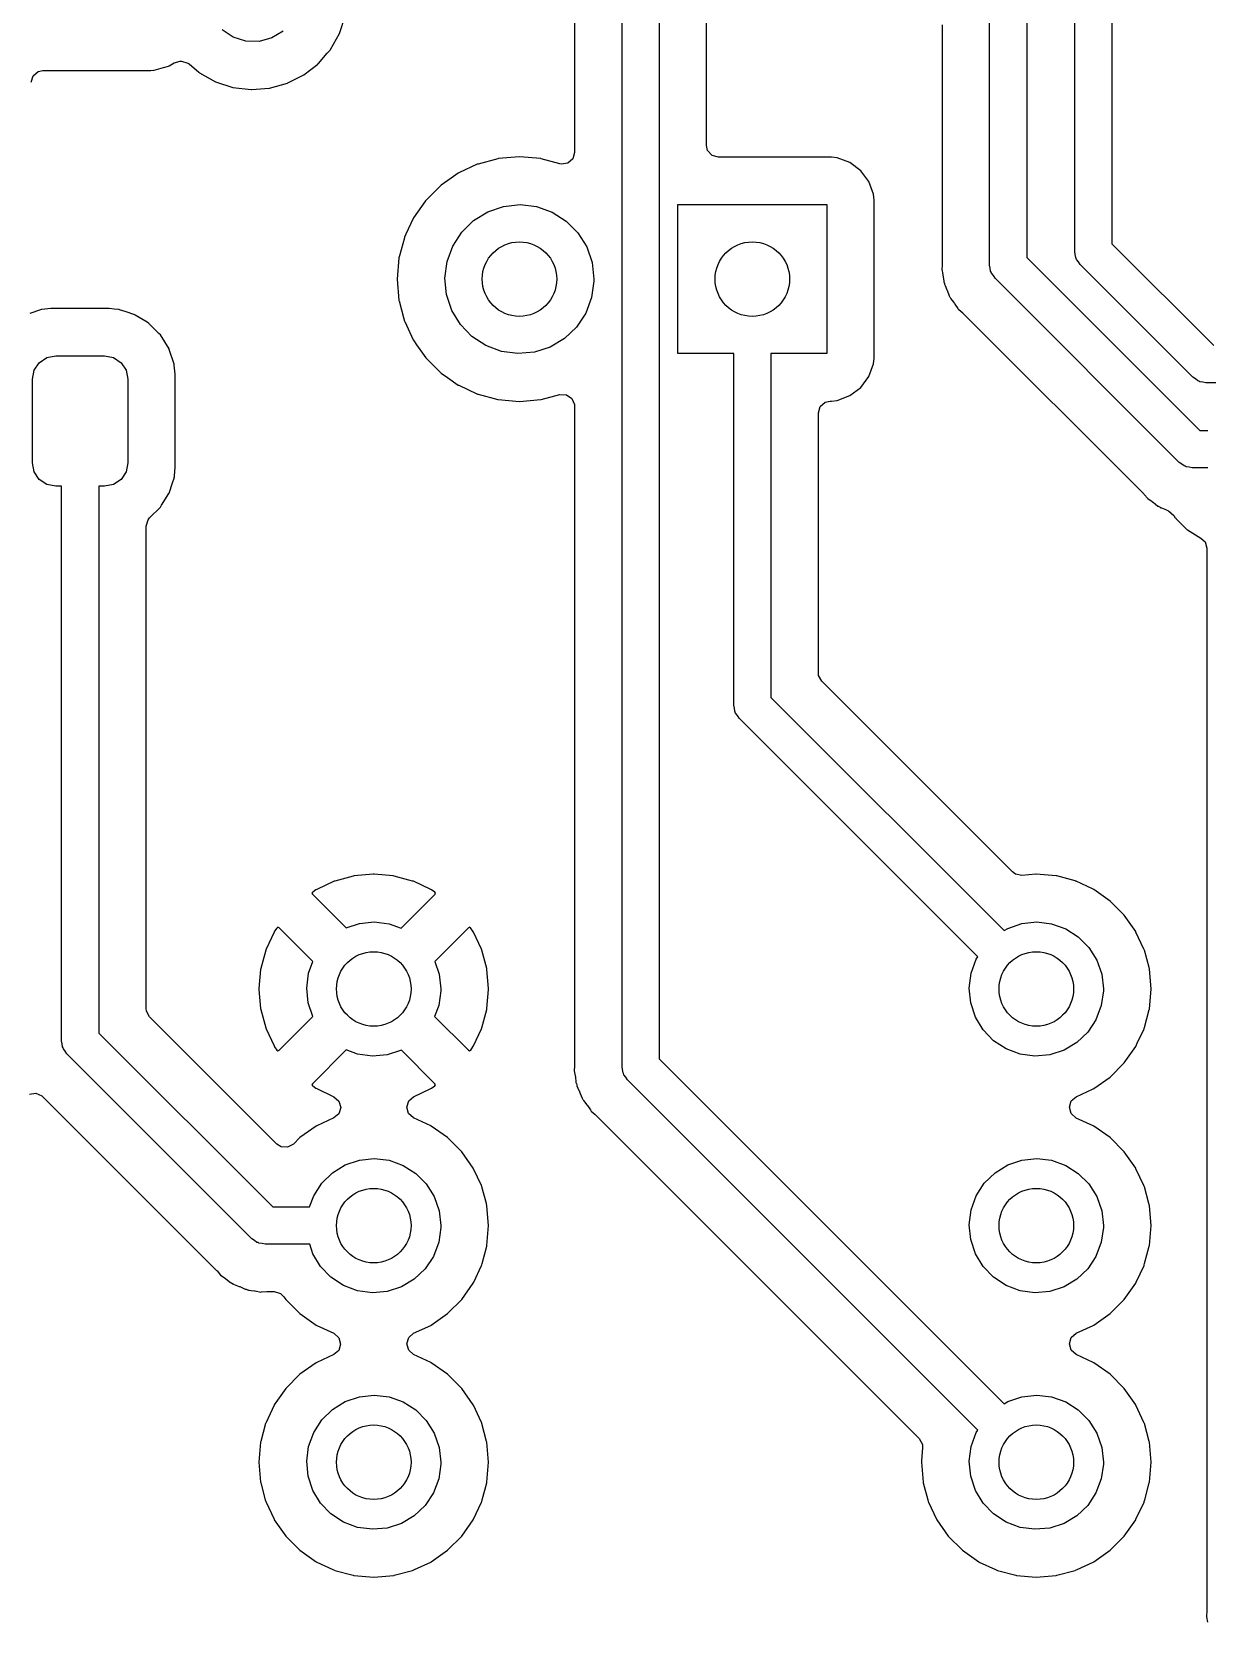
# Model space of a CAD drawing. Extents: x 61 to 228, y -146 to -45.
# Drawn here: x 95.64 to 108.26, y -121.5 to -104.43 of the extents above; entities that cross this region are included whole.
import ezdxf

# ---------------------------------------------------------------- set-up
doc = ezdxf.new("R2010")
doc.units = 0
doc.layers.add('BLACK', color=7, linetype='CONTINUOUS')

msp = doc.modelspace()

# ---------------------------------------------------------------- linework, layer by layer
at = {"layer": 'BLACK', "linetype": 'CONTINUOUS'}
for p, q in [((101.977, -115.539), (101.977, -97.7382)), ((102.377, -97.6554), (102.377, -115.456)), ((101.468, -99.8101), (101.468, -105.726)), ((106.323, -101.197), (106.323, -106.853)), ((105.923, -106.935), (105.923, -101.28)), ((102.885, -105.652), (102.885, -103.794)), ((106.836, -106.789), (106.836, -103.722)), ((107.236, -103.722), (107.236, -106.706)), ((98.9444, -104.451), (99.0068, -104.263)), ((97.8033, -104.49), (97.6853, -104.411)), ((98.338, -104.423), (98.2172, -104.497)), ((98.8467, -104.623), (98.9444, -104.451)), ((105.414, -104.357), (105.414, -106.907)), ((97.9387, -104.532), (97.8033, -104.49)), ((98.0804, -104.535), (97.9387, -104.532)), ((98.2172, -104.497), (98.0804, -104.535)), ((98.8128, -104.662), (98.8426, -104.627)), ((98.8426, -104.627), (98.8467, -104.623)), ((98.8426, -104.627), (98.8426, -104.627)), ((96.9554, -104.844), (97.0554, -104.815)), ((97.0554, -104.815), (97.1076, -104.8)), ((97.1076, -104.8), (97.1152, -104.798)), ((97.1076, -104.8), (97.1076, -104.8)), ((97.1152, -104.798), (97.1712, -104.764)), ((97.1712, -104.764), (97.2353, -104.747)), ((97.2353, -104.747), (97.2486, -104.747)), ((97.2486, -104.747), (97.3167, -104.767)), ((97.3167, -104.767), (97.3303, -104.777)), ((97.3303, -104.777), (97.4345, -104.866)), ((98.5616, -104.894), (98.7105, -104.778)), ((98.7105, -104.778), (98.7126, -104.776)), ((98.7126, -104.776), (98.7174, -104.772)), ((98.7174, -104.772), (98.8128, -104.662)), ((95.6351, -104.973), (95.6551, -104.905)), ((95.6551, -104.905), (95.7088, -104.858)), ((95.7088, -104.858), (95.7611, -104.847)), ((95.7611, -104.847), (96.9181, -104.847)), ((96.9181, -104.847), (96.9205, -104.847)), ((96.9205, -104.847), (96.9206, -104.847)), ((96.9206, -104.847), (96.949, -104.844)), ((96.949, -104.844), (96.949, -104.844)), ((96.949, -104.844), (96.9554, -104.844)), ((97.4345, -104.866), (97.4402, -104.871)), ((97.4402, -104.871), (97.6129, -104.967)), ((97.6129, -104.967), (97.801, -105.028)), ((98.1946, -105.036), (98.3851, -104.983)), ((98.3851, -104.983), (98.3906, -104.98)), ((98.3906, -104.98), (98.5561, -104.897)), ((98.3906, -104.98), (98.3906, -104.98)), ((98.5561, -104.897), (98.5616, -104.894)), ((98.5561, -104.897), (98.5561, -104.897)), ((97.801, -105.028), (97.9974, -105.052)), ((97.9974, -105.052), (98.0035, -105.051)), ((98.0035, -105.051), (98.1884, -105.037)), ((98.0035, -105.051), (98.0035, -105.051)), ((98.1884, -105.037), (98.1946, -105.036)), ((98.1884, -105.037), (98.1884, -105.037)), ((102.896, -105.704), (102.885, -105.652)), ((100.643, -105.794), (100.432, -105.851)), ((100.648, -105.793), (100.643, -105.794)), ((100.643, -105.794), (100.643, -105.794)), ((100.876, -105.773), (100.648, -105.793)), ((101.104, -105.793), (100.876, -105.773)), ((101.109, -105.794), (101.104, -105.793)), ((101.11, -105.794), (101.109, -105.794)), ((101.309, -105.848), (101.11, -105.794)), ((101.394, -105.841), (101.324, -105.851)), ((101.448, -105.794), (101.394, -105.841)), ((101.468, -105.726), (101.448, -105.794)), ((102.943, -105.758), (102.896, -105.704)), ((103.011, -105.778), (102.943, -105.758)), ((104.224, -105.778), (103.011, -105.778)), ((104.286, -105.785), (104.224, -105.778)), ((104.423, -105.836), (104.286, -105.785)), ((104.539, -105.923), (104.423, -105.836)), ((100.142, -106.003), (100.036, -106.077)), ((100.219, -105.949), (100.142, -106.003)), ((100.224, -105.947), (100.219, -105.949)), ((100.422, -105.854), (100.224, -105.947)), ((100.224, -105.947), (100.224, -105.947)), ((100.427, -105.852), (100.422, -105.854)), ((100.422, -105.854), (100.422, -105.854)), ((100.432, -105.851), (100.427, -105.852)), ((100.432, -105.851), (100.432, -105.851)), ((101.324, -105.851), (101.309, -105.848)), ((104.627, -106.04), (104.539, -105.923)), ((100.032, -106.08), (99.8699, -106.242)), ((100.036, -106.077), (100.032, -106.08)), ((100.036, -106.077), (100.036, -106.077)), ((104.678, -106.176), (104.627, -106.04)), ((104.685, -106.238), (104.678, -106.176)), ((99.8251, -106.306), (99.7386, -106.43)), ((99.8667, -106.247), (99.8251, -106.306)), ((99.8699, -106.242), (99.8667, -106.247)), ((99.8667, -106.247), (99.8667, -106.247)), ((100.535, -106.363), (100.704, -106.305)), ((100.704, -106.305), (100.882, -106.286)), ((100.882, -106.286), (101.059, -106.308)), ((101.059, -106.308), (101.227, -106.367)), ((102.576, -107.886), (102.576, -106.286)), ((102.576, -106.286), (104.176, -106.286)), ((104.176, -106.286), (104.176, -107.886)), ((104.685, -107.935), (104.685, -106.238)), ((99.7363, -106.435), (99.6582, -106.602)), ((99.7386, -106.43), (99.7363, -106.435)), ((99.7363, -106.435), (99.7363, -106.435)), ((100.256, -106.581), (100.384, -106.456)), ((100.384, -106.456), (100.535, -106.363)), ((101.227, -106.367), (101.377, -106.463)), ((101.377, -106.463), (101.503, -106.589)), ((99.6404, -106.642), (99.5885, -106.836)), ((99.6418, -106.637), (99.6404, -106.642)), ((99.6404, -106.642), (99.6404, -106.642)), ((99.6582, -106.602), (99.6418, -106.637)), ((100.16, -106.731), (100.256, -106.581)), ((101.503, -106.589), (101.598, -106.741)), ((99.5826, -106.858), (99.5626, -107.086)), ((99.5885, -106.836), (99.5826, -106.858)), ((100.099, -106.898), (100.16, -106.731)), ((101.598, -106.741), (101.656, -106.909)), ((106.323, -106.853), (108.181, -108.711)), ((106.843, -106.822), (106.836, -106.789)), ((106.847, -106.855), (106.843, -106.822)), ((106.853, -106.864), (106.847, -106.855)), ((106.855, -106.876), (106.853, -106.864)), ((107.236, -106.706), (108.328, -107.798)), ((100.076, -107.075), (100.099, -106.898)), ((101.656, -106.909), (101.676, -107.086)), ((105.412, -106.949), (105.41, -106.973)), ((105.41, -106.973), (105.411, -106.98)), ((105.411, -106.98), (105.411, -106.98)), ((105.411, -106.98), (105.421, -107.036)), ((105.414, -106.915), (105.412, -106.949)), ((105.414, -106.907), (105.414, -106.915)), ((105.421, -107.036), (105.422, -107.042)), ((105.93, -106.968), (105.923, -106.935)), ((105.934, -107.001), (105.93, -106.968)), ((105.94, -107.011), (105.934, -107.001)), ((105.942, -107.022), (105.94, -107.011)), ((105.963, -107.048), (105.942, -107.022)), ((106.876, -106.902), (106.855, -106.876)), ((106.894, -106.93), (106.876, -106.902)), ((108.104, -108.14), (106.894, -106.93)), ((99.5626, -107.086), (99.5826, -107.314)), ((100.094, -107.253), (100.076, -107.075)), ((101.676, -107.109), (101.651, -107.285)), ((101.676, -107.086), (101.676, -107.109)), ((105.422, -107.042), (105.43, -107.106)), ((105.43, -107.106), (105.432, -107.113)), ((105.432, -107.113), (105.433, -107.115)), ((105.433, -107.115), (105.437, -107.132)), ((105.437, -107.132), (105.438, -107.134)), ((105.438, -107.134), (105.439, -107.142)), ((105.439, -107.142), (105.446, -107.156)), ((105.446, -107.156), (105.465, -107.2)), ((105.465, -107.2), (105.468, -107.206)), ((105.468, -107.206), (105.49, -107.266)), ((105.981, -107.077), (105.963, -107.048)), ((107.957, -109.053), (105.981, -107.077)), ((99.5826, -107.314), (99.584, -107.32)), ((99.584, -107.32), (99.584, -107.32)), ((99.584, -107.32), (99.6359, -107.513)), ((100.15, -107.422), (100.094, -107.253)), ((101.651, -107.285), (101.588, -107.452)), ((105.49, -107.266), (105.494, -107.272)), ((105.494, -107.272), (105.496, -107.275)), ((105.496, -107.275), (105.504, -107.29)), ((105.504, -107.29), (105.505, -107.292)), ((105.505, -107.292), (105.508, -107.299)), ((105.508, -107.299), (105.535, -107.333)), ((105.535, -107.333), (105.547, -107.349)), ((105.547, -107.349), (105.551, -107.355)), ((105.551, -107.355), (105.583, -107.401)), ((95.7354, -107.415), (95.6192, -107.454)), ((95.7419, -107.413), (95.7354, -107.415)), ((95.7354, -107.415), (95.7354, -107.415)), ((95.7488, -107.412), (95.7419, -107.413)), ((95.8444, -107.402), (95.7488, -107.412)), ((95.7488, -107.412), (95.7488, -107.412)), ((95.8445, -107.402), (95.8444, -107.402)), ((95.8477, -107.402), (95.8445, -107.402)), ((96.4735, -107.402), (95.8477, -107.402)), ((96.5272, -107.407), (96.4735, -107.402)), ((96.5711, -107.412), (96.5272, -107.407)), ((96.578, -107.413), (96.5711, -107.412)), ((96.5711, -107.412), (96.5711, -107.412)), ((96.5845, -107.415), (96.578, -107.413)), ((96.6537, -107.438), (96.5845, -107.415)), ((96.5845, -107.415), (96.5845, -107.415)), ((96.7458, -107.468), (96.6537, -107.438)), ((96.7521, -107.472), (96.7458, -107.468)), ((96.879, -107.55), (96.7521, -107.472)), ((96.7521, -107.472), (96.7521, -107.472)), ((96.8964, -107.561), (96.879, -107.55)), ((99.6359, -107.513), (99.6418, -107.536)), ((99.6418, -107.536), (99.6441, -107.541)), ((99.6441, -107.541), (99.6441, -107.541)), ((99.6441, -107.541), (99.7363, -107.738)), ((100.242, -107.575), (100.15, -107.422)), ((101.588, -107.452), (101.489, -107.601)), ((105.583, -107.401), (105.583, -107.401)), ((105.583, -107.401), (105.587, -107.407)), ((105.587, -107.407), (105.593, -107.412)), ((105.593, -107.412), (105.593, -107.412)), ((105.593, -107.412), (105.634, -107.449)), ((105.634, -107.449), (105.639, -107.454)), ((105.639, -107.454), (107.577, -109.392)), ((96.9016, -107.566), (96.8964, -107.561)), ((97.0058, -107.67), (96.9016, -107.566)), ((97.0216, -107.686), (97.0058, -107.67)), ((97.1146, -107.836), (97.0216, -107.686)), ((100.366, -107.703), (100.242, -107.575)), ((100.515, -107.8), (100.366, -107.703)), ((101.489, -107.601), (101.36, -107.724)), ((97.117, -107.843), (97.1146, -107.836)), ((97.1684, -107.998), (97.117, -107.843)), ((99.7363, -107.738), (99.7363, -107.738)), ((99.7363, -107.738), (99.7386, -107.743)), ((99.7386, -107.743), (99.7722, -107.791)), ((99.7722, -107.791), (99.8527, -107.906)), ((100.683, -107.863), (100.515, -107.8)), ((100.859, -107.886), (100.683, -107.863)), ((101.037, -107.87), (100.859, -107.886)), ((101.207, -107.815), (101.037, -107.87)), ((101.36, -107.724), (101.207, -107.815)), ((103.176, -107.886), (102.576, -107.886)), ((103.176, -111.658), (103.176, -107.886)), ((104.176, -107.886), (103.576, -107.886)), ((103.576, -107.886), (103.576, -111.576)), ((95.6671, -108.065), (95.7213, -107.984)), ((95.7213, -107.984), (95.8024, -107.929)), ((95.8024, -107.929), (95.8981, -107.91)), ((95.8981, -107.91), (96.4231, -107.91)), ((96.4231, -107.91), (96.5188, -107.929)), ((96.5188, -107.929), (96.5999, -107.984)), ((96.5999, -107.984), (96.6541, -108.065)), ((97.1706, -108.004), (97.1684, -107.998)), ((97.1713, -108.011), (97.1706, -108.004)), ((97.1812, -108.106), (97.1713, -108.011)), ((97.1713, -108.011), (97.1713, -108.011)), ((99.8527, -107.906), (99.8699, -107.931)), ((99.8699, -107.931), (100.032, -108.093)), ((104.627, -108.133), (104.678, -107.997)), ((104.678, -107.997), (104.685, -107.935)), ((95.6481, -108.16), (95.6671, -108.065)), ((95.6481, -109.06), (95.6481, -108.16)), ((96.6541, -108.065), (96.6731, -108.16)), ((96.6731, -108.16), (96.6731, -109.06)), ((97.1816, -108.11), (97.1812, -108.106)), ((97.1816, -109.111), (97.1816, -108.11)), ((100.032, -108.093), (100.036, -108.096)), ((100.036, -108.096), (100.036, -108.096)), ((100.036, -108.096), (100.105, -108.144)), ((100.105, -108.144), (100.219, -108.224)), ((100.219, -108.224), (100.224, -108.226)), ((100.224, -108.226), (100.224, -108.226)), ((100.224, -108.226), (100.417, -108.316)), ((104.539, -108.25), (104.627, -108.133)), ((108.132, -108.158), (108.104, -108.14)), ((108.158, -108.178), (108.132, -108.158)), ((108.169, -108.181), (108.158, -108.178)), ((108.179, -108.187), (108.169, -108.181)), ((108.212, -108.191), (108.179, -108.187)), ((108.245, -108.198), (108.212, -108.191)), ((109.6, -108.198), (108.245, -108.198)), ((100.417, -108.316), (100.427, -108.321)), ((100.427, -108.321), (100.432, -108.322)), ((100.432, -108.322), (100.432, -108.322)), ((100.432, -108.322), (100.643, -108.379)), ((100.643, -108.379), (100.643, -108.379)), ((100.643, -108.379), (100.648, -108.38)), ((100.648, -108.38), (100.876, -108.4)), ((100.876, -108.4), (101.104, -108.38)), ((101.104, -108.38), (101.109, -108.379)), ((101.109, -108.379), (101.11, -108.379)), ((101.11, -108.379), (101.309, -108.325)), ((101.309, -108.325), (101.38, -108.327)), ((101.38, -108.327), (101.439, -108.366)), ((101.439, -108.366), (101.467, -108.432)), ((104.158, -108.406), (104.211, -108.395)), ((104.211, -108.395), (104.224, -108.395)), ((104.224, -108.395), (104.286, -108.388)), ((104.286, -108.388), (104.423, -108.337)), ((104.423, -108.337), (104.539, -108.25)), ((101.467, -108.432), (101.468, -108.447)), ((101.468, -108.447), (101.468, -115.51)), ((104.085, -108.521), (104.105, -108.453)), ((104.085, -111.313), (104.085, -108.521)), ((104.105, -108.453), (104.158, -108.406)), ((108.181, -108.711), (108.264, -108.711)), ((95.6671, -109.156), (95.6481, -109.06)), ((96.6731, -109.06), (96.6541, -109.156)), ((107.985, -109.071), (107.957, -109.053)), ((108.012, -109.091), (107.985, -109.071)), ((95.7213, -109.237), (95.6671, -109.156)), ((95.8024, -109.291), (95.7213, -109.237)), ((96.5999, -109.237), (96.5188, -109.291)), ((96.6541, -109.156), (96.5999, -109.237)), ((97.1522, -109.272), (97.1687, -109.222)), ((97.1687, -109.222), (97.1709, -109.215)), ((97.1687, -109.222), (97.1687, -109.222)), ((97.1709, -109.215), (97.1719, -109.206)), ((97.1719, -109.206), (97.1782, -109.144)), ((97.1782, -109.144), (97.1816, -109.111)), ((108.023, -109.094), (108.012, -109.091)), ((108.032, -109.1), (108.023, -109.094)), ((108.066, -109.104), (108.032, -109.1)), ((108.098, -109.111), (108.066, -109.104)), ((108.264, -109.111), (108.098, -109.111)), ((95.8981, -109.31), (95.8024, -109.291)), ((95.9606, -109.31), (95.8981, -109.31)), ((95.9606, -115.261), (95.9606, -109.31)), ((96.4231, -109.31), (96.3606, -109.31)), ((96.3606, -109.31), (96.3606, -115.179)), ((96.5188, -109.291), (96.4231, -109.31)), ((97.0344, -109.514), (97.1114, -109.389)), ((97.1114, -109.389), (97.1152, -109.383)), ((97.1114, -109.389), (97.1114, -109.389)), ((97.1152, -109.383), (97.1522, -109.272)), ((107.577, -109.392), (107.583, -109.398)), ((107.583, -109.398), (107.621, -109.442)), ((96.9063, -109.65), (97.0224, -109.534)), ((97.0224, -109.534), (97.0344, -109.514)), ((107.621, -109.442), (107.669, -109.475)), ((107.669, -109.475), (107.673, -109.479)), ((107.673, -109.479), (107.679, -109.482)), ((107.679, -109.482), (107.729, -109.522)), ((107.729, -109.522), (107.736, -109.525)), ((107.736, -109.525), (107.738, -109.526)), ((107.738, -109.526), (107.753, -109.535)), ((107.753, -109.535), (107.755, -109.536)), ((107.755, -109.536), (107.761, -109.54)), ((107.761, -109.54), (107.768, -109.543)), ((107.768, -109.543), (107.768, -109.543)), ((107.768, -109.543), (107.821, -109.564)), ((107.821, -109.564), (107.827, -109.566)), ((107.827, -109.566), (107.844, -109.574)), ((107.844, -109.574), (107.9, -109.623)), ((96.8691, -109.739), (96.8891, -109.671)), ((96.8691, -114.916), (96.8691, -109.739)), ((96.8891, -109.671), (96.9059, -109.65)), ((96.9059, -109.65), (96.9063, -109.65)), ((107.9, -109.623), (107.916, -109.648)), ((107.916, -109.648), (107.921, -109.653)), ((107.921, -109.653), (107.926, -109.659)), ((107.926, -109.659), (108.041, -109.773)), ((108.041, -109.773), (108.047, -109.777)), ((108.047, -109.777), (108.047, -109.777)), ((108.047, -109.777), (108.191, -109.866)), ((108.191, -109.866), (108.19, -109.868)), ((108.19, -109.868), (108.236, -109.908)), ((108.236, -109.908), (108.256, -109.975)), ((108.256, -109.975), (108.256, -121.381)), ((104.087, -111.34), (104.085, -111.313)), ((104.122, -111.402), (104.087, -111.34)), ((106.17, -113.45), (104.122, -111.402)), ((103.576, -111.576), (106.079, -114.079)), ((103.184, -111.691), (103.176, -111.658)), ((103.187, -111.724), (103.184, -111.691)), ((103.193, -111.734), (103.187, -111.724)), ((103.196, -111.745), (103.193, -111.734)), ((103.217, -111.771), (103.196, -111.745)), ((103.234, -111.8), (103.217, -111.771)), ((105.796, -114.361), (103.234, -111.8)), ((99.0927, -113.494), (98.8958, -113.547)), ((99.1035, -113.492), (99.0927, -113.494)), ((99.3066, -113.474), (99.1035, -113.492)), ((99.3176, -113.474), (99.3066, -113.474)), ((99.5207, -113.492), (99.3176, -113.474)), ((99.5315, -113.494), (99.5207, -113.492)), ((99.7284, -113.547), (99.5315, -113.494)), ((106.2, -113.473), (106.17, -113.45)), ((106.27, -113.487), (106.2, -113.473)), ((106.419, -113.474), (106.27, -113.487)), ((106.424, -113.473), (106.419, -113.474)), ((106.419, -113.474), (106.419, -113.474)), ((106.638, -113.492), (106.424, -113.473)), ((106.644, -113.493), (106.638, -113.492)), ((106.841, -113.546), (106.644, -113.493)), ((106.644, -113.493), (106.644, -113.493)), ((98.6565, -113.666), (98.6481, -113.677)), ((98.6481, -113.677), (98.6552, -113.69)), ((98.6552, -113.69), (99.0162, -114.051)), ((98.6912, -113.642), (98.6565, -113.666)), ((98.7007, -113.637), (98.6912, -113.642)), ((98.8855, -113.55), (98.7007, -113.637)), ((98.8958, -113.547), (98.8855, -113.55)), ((99.6073, -114.052), (99.9697, -113.69)), ((99.7387, -113.55), (99.7284, -113.547)), ((99.9235, -113.637), (99.7387, -113.55)), ((99.933, -113.642), (99.9235, -113.637)), ((99.9669, -113.666), (99.933, -113.642)), ((99.9762, -113.678), (99.9669, -113.666)), ((99.9697, -113.69), (99.9762, -113.678)), ((106.846, -113.548), (106.841, -113.546)), ((106.841, -113.546), (106.841, -113.546)), ((106.851, -113.55), (106.846, -113.548)), ((107.036, -113.636), (106.851, -113.55)), ((106.851, -113.55), (106.851, -113.55)), ((107.041, -113.638), (107.036, -113.636)), ((107.036, -113.636), (107.036, -113.636)), ((107.217, -113.762), (107.041, -113.638)), ((107.369, -113.914), (107.217, -113.762)), ((99.0162, -114.051), (99.1575, -114.003)), ((99.1575, -114.003), (99.3171, -113.986)), ((99.3171, -113.986), (99.4765, -114.005)), ((99.4765, -114.005), (99.6073, -114.052)), ((106.118, -114.055), (106.269, -114.003)), ((106.269, -114.003), (106.429, -113.986)), ((106.429, -113.986), (106.589, -114.005)), ((106.589, -114.005), (106.74, -114.059)), ((107.492, -114.09), (107.369, -113.914)), ((98.2422, -114.095), (98.1561, -114.28)), ((98.2477, -114.086), (98.2422, -114.095)), ((98.2715, -114.052), (98.2477, -114.086)), ((98.2835, -114.042), (98.2715, -114.052)), ((98.2952, -114.049), (98.2835, -114.042)), ((98.658, -114.412), (98.2952, -114.049)), ((100.328, -114.049), (99.9668, -114.411)), ((100.342, -114.042), (100.328, -114.049)), ((100.352, -114.051), (100.342, -114.042)), ((100.376, -114.086), (100.352, -114.051)), ((100.382, -114.095), (100.376, -114.086)), ((100.468, -114.28), (100.382, -114.095)), ((106.079, -114.079), (106.118, -114.055)), ((106.74, -114.059), (106.875, -114.145)), ((106.875, -114.145), (106.988, -114.259)), ((107.494, -114.095), (107.492, -114.09)), ((107.58, -114.279), (107.494, -114.095)), ((107.494, -114.095), (107.494, -114.095)), ((98.1523, -114.29), (98.0996, -114.487)), ((98.1561, -114.28), (98.1523, -114.29)), ((100.472, -114.29), (100.468, -114.28)), ((100.525, -114.487), (100.472, -114.29)), ((105.779, -114.386), (105.796, -114.361)), ((106.988, -114.259), (107.073, -114.395)), ((107.583, -114.285), (107.58, -114.279)), ((107.584, -114.29), (107.583, -114.285)), ((107.634, -114.475), (107.584, -114.29)), ((107.584, -114.29), (107.584, -114.29)), ((98.0977, -114.498), (98.0799, -114.701)), ((98.0996, -114.487), (98.0977, -114.498)), ((98.5922, -114.696), (98.6123, -114.537)), ((98.6123, -114.537), (98.658, -114.412)), ((99.9668, -114.411), (100.014, -114.547)), ((100.014, -114.547), (100.032, -114.706)), ((100.527, -114.498), (100.525, -114.487)), ((100.544, -114.701), (100.527, -114.498)), ((105.704, -114.696), (105.724, -114.537)), ((105.724, -114.537), (105.779, -114.386)), ((107.073, -114.395), (107.126, -114.547)), ((107.126, -114.547), (107.144, -114.706)), ((107.639, -114.492), (107.634, -114.475)), ((107.657, -114.706), (107.639, -114.492)), ((98.0799, -114.701), (98.0799, -114.712)), ((98.0799, -114.712), (98.0977, -114.915)), ((98.6078, -114.856), (98.5922, -114.696)), ((100.032, -114.706), (100.032, -114.727)), ((100.527, -114.915), (100.544, -114.712)), ((100.544, -114.712), (100.544, -114.701)), ((105.72, -114.856), (105.704, -114.696)), ((107.144, -114.706), (107.144, -114.727)), ((107.639, -114.921), (107.657, -114.706)), ((98.6566, -115.003), (98.6078, -114.856)), ((100.009, -114.885), (99.9657, -115.001)), ((100.032, -114.727), (100.009, -114.885)), ((105.77, -115.008), (105.72, -114.856)), ((107.121, -114.885), (107.064, -115.036)), ((107.144, -114.727), (107.121, -114.885)), ((96.872, -114.943), (96.8691, -114.916)), ((96.906, -115.005), (96.872, -114.943)), ((98.2721, -116.371), (96.906, -115.005)), ((98.0977, -114.915), (98.0996, -114.926)), ((98.0996, -114.926), (98.1523, -115.123)), ((98.296, -115.363), (98.6566, -115.003)), ((99.9657, -115.001), (100.329, -115.364)), ((100.472, -115.123), (100.525, -114.926)), ((100.525, -114.926), (100.527, -114.915)), ((105.854, -115.146), (105.77, -115.008)), ((107.064, -115.036), (106.976, -115.169)), ((107.586, -115.118), (107.637, -114.926)), ((107.637, -114.926), (107.639, -114.921)), ((107.637, -114.926), (107.637, -114.926)), ((96.3606, -115.179), (98.2284, -117.046)), ((98.1523, -115.123), (98.1561, -115.133)), ((98.1561, -115.133), (98.2422, -115.318)), ((100.382, -115.318), (100.468, -115.133)), ((100.468, -115.133), (100.472, -115.123)), ((105.965, -115.261), (105.854, -115.146)), ((106.976, -115.169), (106.859, -115.28)), ((107.508, -115.288), (107.581, -115.133)), ((107.581, -115.133), (107.583, -115.128)), ((107.581, -115.133), (107.581, -115.133)), ((107.583, -115.128), (107.586, -115.118)), ((95.968, -115.294), (95.9606, -115.261)), ((95.9717, -115.327), (95.968, -115.294)), ((95.9778, -115.337), (95.9717, -115.327)), ((95.9804, -115.348), (95.9778, -115.337)), ((96.0012, -115.374), (95.9804, -115.348)), ((96.0189, -115.403), (96.0012, -115.374)), ((98.0042, -117.388), (96.0189, -115.403)), ((98.2422, -115.318), (98.2477, -115.327)), ((98.2477, -115.327), (98.272, -115.362)), ((98.272, -115.362), (98.2825, -115.37)), ((98.2825, -115.37), (98.296, -115.363)), ((99.0175, -115.36), (98.6545, -115.723)), ((99.1379, -115.405), (99.0175, -115.36)), ((99.6088, -115.362), (99.4569, -115.412)), ((99.969, -115.723), (99.6088, -115.362)), ((100.329, -115.364), (100.341, -115.37)), ((100.341, -115.37), (100.353, -115.361)), ((100.353, -115.361), (100.376, -115.327)), ((100.376, -115.327), (100.382, -115.318)), ((106.099, -115.349), (105.965, -115.261)), ((106.25, -115.405), (106.099, -115.349)), ((106.722, -115.362), (106.569, -115.412)), ((106.859, -115.28), (106.722, -115.362)), ((107.369, -115.499), (107.492, -115.323)), ((107.492, -115.323), (107.508, -115.288)), ((99.297, -115.426), (99.1379, -115.405)), ((99.4569, -115.412), (99.297, -115.426)), ((101.466, -115.539), (101.464, -115.576)), ((101.468, -115.519), (101.466, -115.539)), ((101.468, -115.51), (101.468, -115.519)), ((101.984, -115.571), (101.977, -115.539)), ((101.988, -115.605), (101.984, -115.571)), ((102.377, -115.456), (106.079, -119.159)), ((106.409, -115.426), (106.25, -115.405)), ((106.569, -115.412), (106.409, -115.426)), ((107.217, -115.651), (107.369, -115.499)), ((98.6545, -115.723), (98.648, -115.735)), ((98.648, -115.735), (98.6573, -115.747)), ((99.9677, -115.746), (99.9761, -115.736)), ((99.9761, -115.736), (99.969, -115.723)), ((101.464, -115.576), (101.465, -115.584)), ((101.465, -115.584), (101.465, -115.584)), ((101.465, -115.584), (101.475, -115.639)), ((101.475, -115.639), (101.476, -115.646)), ((101.476, -115.646), (101.483, -115.709)), ((101.483, -115.709), (101.486, -115.716)), ((101.486, -115.716), (101.487, -115.719)), ((101.487, -115.719), (101.491, -115.735)), ((101.491, -115.735), (101.492, -115.738)), ((101.492, -115.738), (101.493, -115.745)), ((101.994, -115.614), (101.988, -115.605)), ((101.996, -115.626), (101.994, -115.614)), ((102.017, -115.652), (101.996, -115.626)), ((102.035, -115.68), (102.017, -115.652)), ((105.796, -119.441), (102.035, -115.68)), ((107.041, -115.774), (107.217, -115.651)), ((95.6157, -115.834), (95.6859, -115.824)), ((95.6859, -115.824), (95.7505, -115.854)), ((95.7505, -115.854), (95.7571, -115.86)), ((95.7571, -115.86), (97.6242, -117.727)), ((98.6573, -115.747), (98.6912, -115.771)), ((98.6912, -115.771), (98.7007, -115.776)), ((98.7007, -115.776), (98.8844, -115.862)), ((98.8844, -115.862), (98.9377, -115.909)), ((98.9377, -115.909), (98.9572, -115.977)), ((99.667, -115.975), (99.6876, -115.907)), ((99.6876, -115.907), (99.7398, -115.862)), ((99.7398, -115.862), (99.9235, -115.776)), ((99.9235, -115.776), (99.933, -115.771)), ((99.933, -115.771), (99.9677, -115.746)), ((101.493, -115.745), (101.515, -115.794)), ((101.515, -115.794), (101.519, -115.804)), ((101.519, -115.804), (101.522, -115.81)), ((101.522, -115.81), (101.544, -115.87)), ((101.544, -115.87), (101.548, -115.876)), ((101.548, -115.876), (101.55, -115.878)), ((101.55, -115.878), (101.558, -115.893)), ((101.558, -115.893), (101.559, -115.895)), ((101.559, -115.895), (101.562, -115.902)), ((101.562, -115.902), (101.598, -115.949)), ((106.78, -115.975), (106.8, -115.907)), ((106.8, -115.907), (106.852, -115.862)), ((106.852, -115.862), (107.036, -115.777)), ((107.036, -115.777), (107.041, -115.774)), ((107.036, -115.777), (107.036, -115.777)), ((98.9366, -116.045), (98.8844, -116.09)), ((98.9572, -115.977), (98.9366, -116.045)), ((99.6865, -116.043), (99.667, -115.975)), ((99.7398, -116.09), (99.6865, -116.043)), ((101.598, -115.949), (101.601, -115.953)), ((101.601, -115.953), (101.605, -115.958)), ((101.605, -115.958), (101.637, -116.005)), ((101.637, -116.005), (101.637, -116.005)), ((101.637, -116.005), (101.641, -116.011)), ((101.641, -116.011), (101.647, -116.016)), ((101.647, -116.016), (101.647, -116.016)), ((101.647, -116.016), (101.688, -116.052)), ((101.688, -116.052), (101.693, -116.057)), ((101.693, -116.057), (105.168, -119.532)), ((106.799, -116.044), (106.78, -115.975)), ((106.852, -116.091), (106.799, -116.044)), ((98.6955, -116.178), (98.5194, -116.302)), ((98.7005, -116.176), (98.6955, -116.178)), ((98.8844, -116.09), (98.7005, -116.176)), ((98.7005, -116.176), (98.7005, -116.176)), ((99.9237, -116.176), (99.7398, -116.09)), ((99.9287, -116.178), (99.9237, -116.176)), ((99.9237, -116.176), (99.9237, -116.176)), ((100.105, -116.302), (99.9287, -116.178)), ((107.036, -116.176), (106.852, -116.091)), ((107.041, -116.178), (107.036, -116.176)), ((107.036, -116.176), (107.036, -116.176)), ((107.217, -116.302), (107.041, -116.178)), ((98.3171, -116.4), (98.2721, -116.371)), ((98.3879, -116.405), (98.3171, -116.4)), ((98.4502, -116.371), (98.3879, -116.405)), ((98.5194, -116.302), (98.4502, -116.371)), ((100.257, -116.454), (100.105, -116.302)), ((107.369, -116.454), (107.217, -116.302)), ((98.8688, -116.679), (99.0055, -116.595)), ((99.0055, -116.595), (99.1575, -116.543)), ((99.1575, -116.543), (99.3171, -116.526)), ((99.3171, -116.526), (99.4765, -116.545)), ((99.4765, -116.545), (99.6277, -116.599)), ((100.38, -116.63), (100.257, -116.454)), ((105.981, -116.679), (106.118, -116.595)), ((106.118, -116.595), (106.269, -116.543)), ((106.269, -116.543), (106.429, -116.526)), ((106.429, -116.526), (106.589, -116.545)), ((106.589, -116.545), (106.74, -116.599)), ((107.492, -116.63), (107.369, -116.454)), ((98.7541, -116.791), (98.8688, -116.679)), ((99.6277, -116.599), (99.7633, -116.685)), ((99.7633, -116.685), (99.8764, -116.799)), ((100.382, -116.635), (100.38, -116.63)), ((100.467, -116.815), (100.382, -116.635)), ((100.382, -116.635), (100.382, -116.635)), ((105.866, -116.791), (105.981, -116.679)), ((106.74, -116.599), (106.875, -116.685)), ((106.875, -116.685), (106.988, -116.799)), ((107.494, -116.635), (107.492, -116.63)), ((107.579, -116.815), (107.494, -116.635)), ((107.494, -116.635), (107.494, -116.635)), ((98.6235, -117.046), (98.6672, -116.926)), ((98.6672, -116.926), (98.7541, -116.791)), ((99.8764, -116.799), (99.9614, -116.935)), ((99.9614, -116.935), (100.014, -117.087)), ((100.471, -116.825), (100.467, -116.815)), ((100.472, -116.83), (100.471, -116.825)), ((100.521, -117.01), (100.472, -116.83)), ((100.472, -116.83), (100.472, -116.83)), ((105.724, -117.077), (105.779, -116.926)), ((105.779, -116.926), (105.866, -116.791)), ((106.988, -116.799), (107.073, -116.935)), ((107.073, -116.935), (107.126, -117.087)), ((107.583, -116.825), (107.579, -116.815)), ((107.584, -116.83), (107.583, -116.825)), ((107.633, -117.01), (107.584, -116.83)), ((107.584, -116.83), (107.584, -116.83)), ((98.2284, -117.046), (98.6235, -117.046)), ((100.014, -117.087), (100.032, -117.246)), ((100.527, -117.032), (100.521, -117.01)), ((100.545, -117.246), (100.527, -117.032)), ((105.704, -117.236), (105.724, -117.077)), ((107.126, -117.087), (107.144, -117.246)), ((107.639, -117.032), (107.633, -117.01)), ((107.657, -117.246), (107.639, -117.032)), ((100.032, -117.267), (100.009, -117.425)), ((100.032, -117.246), (100.032, -117.267)), ((100.527, -117.461), (100.545, -117.246)), ((105.72, -117.396), (105.704, -117.236)), ((107.144, -117.267), (107.121, -117.425)), ((107.144, -117.246), (107.144, -117.267)), ((107.639, -117.461), (107.657, -117.246)), ((98.0325, -117.406), (98.0042, -117.388)), ((98.0586, -117.426), (98.0325, -117.406)), ((98.0698, -117.429), (98.0586, -117.426)), ((98.0795, -117.435), (98.0698, -117.429)), ((98.1127, -117.439), (98.0795, -117.435)), ((98.1453, -117.446), (98.1127, -117.439)), ((98.6246, -117.446), (98.1453, -117.446)), ((98.6585, -117.548), (98.6246, -117.446)), ((100.009, -117.425), (99.9525, -117.576)), ((105.77, -117.548), (105.72, -117.396)), ((107.121, -117.425), (107.064, -117.576)), ((98.7417, -117.686), (98.6585, -117.548)), ((99.9525, -117.576), (99.8637, -117.709)), ((100.475, -117.654), (100.525, -117.466)), ((100.525, -117.466), (100.527, -117.461)), ((100.525, -117.466), (100.525, -117.466)), ((105.854, -117.686), (105.77, -117.548)), ((107.064, -117.576), (106.976, -117.709)), ((107.587, -117.654), (107.637, -117.466)), ((107.637, -117.466), (107.639, -117.461)), ((107.637, -117.466), (107.637, -117.466)), ((97.6242, -117.727), (97.63, -117.733)), ((97.63, -117.733), (97.668, -117.777)), ((97.668, -117.777), (97.6969, -117.797)), ((98.8532, -117.801), (98.7417, -117.686)), ((99.8637, -117.709), (99.7474, -117.82)), ((100.385, -117.852), (100.469, -117.673)), ((100.469, -117.673), (100.471, -117.668)), ((100.469, -117.673), (100.469, -117.673)), ((100.471, -117.668), (100.475, -117.654)), ((105.965, -117.801), (105.854, -117.686)), ((106.976, -117.709), (106.859, -117.82)), ((107.497, -117.852), (107.581, -117.673)), ((107.581, -117.673), (107.583, -117.668)), ((107.581, -117.673), (107.581, -117.673)), ((107.583, -117.668), (107.587, -117.654)), ((97.6969, -117.797), (97.7203, -117.814)), ((97.7203, -117.814), (97.7256, -117.817)), ((97.7256, -117.817), (97.7759, -117.857)), ((97.7759, -117.857), (97.7828, -117.86)), ((97.7828, -117.86), (97.7851, -117.861)), ((97.7851, -117.861), (97.7998, -117.87)), ((97.7998, -117.87), (97.8021, -117.871)), ((97.8021, -117.871), (97.8083, -117.875)), ((97.8083, -117.875), (97.8154, -117.878)), ((97.8154, -117.878), (97.8154, -117.878)), ((97.8154, -117.878), (97.8679, -117.899)), ((97.8679, -117.899), (97.8739, -117.901)), ((97.8739, -117.901), (97.9322, -117.927)), ((97.9322, -117.927), (97.9396, -117.929)), ((97.9396, -117.929), (97.9422, -117.93)), ((97.9422, -117.93), (97.9584, -117.934)), ((97.9584, -117.934), (97.961, -117.935)), ((97.961, -117.935), (97.9681, -117.938)), ((97.9681, -117.938), (97.9756, -117.939)), ((97.9756, -117.939), (97.9756, -117.939)), ((97.9756, -117.939), (97.9955, -117.941)), ((97.9955, -117.941), (98.0315, -117.946)), ((98.0315, -117.946), (98.038, -117.947)), ((98.038, -117.947), (98.1008, -117.959)), ((98.1008, -117.959), (98.1084, -117.958)), ((98.1084, -117.958), (98.163, -117.955)), ((98.1084, -117.958), (98.1084, -117.958)), ((98.163, -117.955), (98.1702, -117.955)), ((98.1702, -117.955), (98.2429, -117.955)), ((98.2429, -117.955), (98.311, -117.975)), ((98.9875, -117.889), (98.8532, -117.801)), ((99.1379, -117.945), (98.9875, -117.889)), ((99.297, -117.966), (99.1379, -117.945)), ((99.4569, -117.952), (99.297, -117.966)), ((99.6095, -117.902), (99.4569, -117.952)), ((99.7474, -117.82), (99.6095, -117.902)), ((100.257, -118.039), (100.38, -117.863)), ((100.38, -117.863), (100.385, -117.852)), ((106.099, -117.889), (105.965, -117.801)), ((106.25, -117.945), (106.099, -117.889)), ((106.409, -117.966), (106.25, -117.945)), ((106.569, -117.952), (106.409, -117.966)), ((106.722, -117.902), (106.569, -117.952)), ((106.859, -117.82), (106.722, -117.902)), ((107.369, -118.039), (107.492, -117.863)), ((107.492, -117.863), (107.497, -117.852)), ((98.311, -117.975), (98.3461, -118.009)), ((98.3461, -118.009), (98.3674, -118.039)), ((98.3674, -118.039), (98.5194, -118.191)), ((100.105, -118.191), (100.257, -118.039)), ((107.217, -118.191), (107.369, -118.039)), ((98.5194, -118.191), (98.6955, -118.314)), ((99.9287, -118.314), (100.105, -118.191)), ((107.041, -118.314), (107.217, -118.191)), ((98.6955, -118.314), (98.7005, -118.317)), ((98.7005, -118.317), (98.7005, -118.317)), ((98.7005, -118.317), (98.8839, -118.402)), ((98.8839, -118.402), (98.9371, -118.449)), ((98.9371, -118.449), (98.9566, -118.517)), ((99.6676, -118.515), (99.6881, -118.447)), ((99.6881, -118.447), (99.7403, -118.402)), ((99.7403, -118.402), (99.9237, -118.317)), ((99.9237, -118.317), (99.9287, -118.314)), ((99.9237, -118.317), (99.9237, -118.317)), ((106.78, -118.515), (106.8, -118.447)), ((106.8, -118.447), (106.852, -118.402)), ((106.852, -118.402), (107.036, -118.317)), ((107.036, -118.317), (107.041, -118.314)), ((107.036, -118.317), (107.036, -118.317)), ((98.8839, -118.631), (98.7005, -118.716)), ((98.9361, -118.585), (98.8839, -118.631)), ((98.9566, -118.517), (98.9361, -118.585)), ((99.6871, -118.584), (99.6676, -118.515)), ((99.7403, -118.631), (99.6871, -118.584)), ((99.9237, -118.716), (99.7403, -118.631)), ((106.799, -118.584), (106.78, -118.515)), ((106.852, -118.631), (106.799, -118.584)), ((107.036, -118.716), (106.852, -118.631)), ((98.6955, -118.718), (98.5194, -118.842)), ((98.7005, -118.716), (98.6955, -118.718)), ((98.7005, -118.716), (98.7005, -118.716)), ((99.9287, -118.718), (99.9237, -118.716)), ((99.9237, -118.716), (99.9237, -118.716)), ((100.105, -118.842), (99.9287, -118.718)), ((107.041, -118.718), (107.036, -118.716)), ((107.036, -118.716), (107.036, -118.716)), ((107.217, -118.842), (107.041, -118.718)), ((98.5194, -118.842), (98.3674, -118.994)), ((100.257, -118.994), (100.105, -118.842)), ((107.369, -118.994), (107.217, -118.842)), ((98.3674, -118.994), (98.2441, -119.17)), ((98.8688, -119.219), (99.0055, -119.135)), ((99.0055, -119.135), (99.1575, -119.083)), ((99.1575, -119.083), (99.3171, -119.066)), ((99.3171, -119.066), (99.4765, -119.085)), ((99.4765, -119.085), (99.6277, -119.139)), ((99.6277, -119.139), (99.7633, -119.225)), ((100.38, -119.17), (100.257, -118.994)), ((106.079, -119.159), (106.118, -119.135)), ((106.118, -119.135), (106.269, -119.083)), ((106.269, -119.083), (106.429, -119.066)), ((106.429, -119.066), (106.589, -119.085)), ((106.589, -119.085), (106.74, -119.139)), ((106.74, -119.139), (106.875, -119.225)), ((107.492, -119.17), (107.369, -118.994)), ((98.2418, -119.175), (98.1559, -119.359)), ((98.2441, -119.17), (98.2418, -119.175)), ((98.2418, -119.175), (98.2418, -119.175)), ((98.7541, -119.331), (98.8688, -119.219)), ((99.7633, -119.225), (99.8764, -119.339)), ((100.382, -119.175), (100.38, -119.17)), ((100.468, -119.359), (100.382, -119.175)), ((100.382, -119.175), (100.382, -119.175)), ((106.875, -119.225), (106.988, -119.339)), ((107.494, -119.175), (107.492, -119.17)), ((107.58, -119.359), (107.494, -119.175)), ((107.494, -119.175), (107.494, -119.175)), ((98.1519, -119.37), (98.1004, -119.562)), ((98.1533, -119.365), (98.1519, -119.37)), ((98.1519, -119.37), (98.1519, -119.37)), ((98.1559, -119.359), (98.1533, -119.365)), ((98.6123, -119.617), (98.6672, -119.466)), ((98.6672, -119.466), (98.7541, -119.331)), ((99.8764, -119.339), (99.9614, -119.475)), ((99.9614, -119.475), (100.014, -119.627)), ((100.471, -119.365), (100.468, -119.359)), ((100.472, -119.37), (100.471, -119.365)), ((100.524, -119.562), (100.472, -119.37)), ((100.472, -119.37), (100.472, -119.37)), ((105.724, -119.617), (105.779, -119.466)), ((105.779, -119.466), (105.796, -119.441)), ((106.988, -119.339), (107.073, -119.475)), ((107.073, -119.475), (107.126, -119.627)), ((107.583, -119.365), (107.58, -119.359)), ((107.584, -119.37), (107.583, -119.365)), ((107.636, -119.562), (107.584, -119.37)), ((107.584, -119.37), (107.584, -119.37)), ((98.0976, -119.572), (98.0789, -119.786)), ((98.1004, -119.562), (98.0976, -119.572)), ((98.5922, -119.776), (98.6123, -119.617)), ((100.014, -119.627), (100.032, -119.786)), ((100.527, -119.572), (100.524, -119.562)), ((100.545, -119.786), (100.527, -119.572)), ((105.168, -119.532), (105.202, -119.595)), ((105.204, -119.632), (105.192, -119.771)), ((105.202, -119.595), (105.204, -119.632)), ((105.704, -119.776), (105.724, -119.617)), ((107.126, -119.627), (107.144, -119.786)), ((107.639, -119.572), (107.636, -119.562)), ((107.657, -119.786), (107.639, -119.572)), ((98.0789, -119.786), (98.0976, -120.001)), ((98.6078, -119.936), (98.5922, -119.776)), ((100.032, -119.807), (100.009, -119.965)), ((100.032, -119.786), (100.032, -119.807)), ((100.527, -120.001), (100.545, -119.786)), ((105.192, -119.771), (105.191, -119.786)), ((105.191, -119.786), (105.21, -120.001)), ((105.72, -119.936), (105.704, -119.776)), ((107.144, -119.807), (107.121, -119.965)), ((107.144, -119.786), (107.144, -119.807)), ((107.639, -120.001), (107.657, -119.786)), ((98.0976, -120.001), (98.0991, -120.006)), ((98.0991, -120.006), (98.0991, -120.006)), ((98.0991, -120.006), (98.1481, -120.189)), ((98.6585, -120.088), (98.6078, -119.936)), ((100.009, -119.965), (99.9525, -120.116)), ((100.476, -120.189), (100.525, -120.006)), ((100.525, -120.006), (100.527, -120.001)), ((100.525, -120.006), (100.525, -120.006)), ((105.21, -120.001), (105.211, -120.006)), ((105.211, -120.006), (105.211, -120.006)), ((105.211, -120.006), (105.26, -120.189)), ((105.77, -120.088), (105.72, -119.936)), ((107.121, -119.965), (107.064, -120.116)), ((107.588, -120.189), (107.637, -120.006)), ((107.637, -120.006), (107.639, -120.001)), ((107.637, -120.006), (107.637, -120.006)), ((98.7417, -120.226), (98.6585, -120.088)), ((99.9525, -120.116), (99.8637, -120.249)), ((105.854, -120.226), (105.77, -120.088)), ((107.064, -120.116), (106.976, -120.249)), ((98.1481, -120.189), (98.1533, -120.208)), ((98.1533, -120.208), (98.1556, -120.213)), ((98.1556, -120.213), (98.1556, -120.213)), ((98.1556, -120.213), (98.2417, -120.398)), ((98.8532, -120.341), (98.7417, -120.226)), ((98.9875, -120.429), (98.8532, -120.341)), ((99.8637, -120.249), (99.7474, -120.36)), ((100.382, -120.398), (100.469, -120.213)), ((100.469, -120.213), (100.471, -120.208)), ((100.469, -120.213), (100.469, -120.213)), ((100.471, -120.208), (100.476, -120.189)), ((105.26, -120.189), (105.265, -120.208)), ((105.265, -120.208), (105.268, -120.213)), ((105.268, -120.213), (105.268, -120.213)), ((105.268, -120.213), (105.354, -120.398)), ((105.965, -120.341), (105.854, -120.226)), ((106.099, -120.429), (105.965, -120.341)), ((106.976, -120.249), (106.859, -120.36)), ((107.494, -120.398), (107.581, -120.213)), ((107.581, -120.213), (107.583, -120.208)), ((107.581, -120.213), (107.581, -120.213)), ((107.583, -120.208), (107.588, -120.189)), ((98.2417, -120.398), (98.2441, -120.403)), ((98.2441, -120.403), (98.3674, -120.579)), ((99.1379, -120.485), (98.9875, -120.429)), ((99.297, -120.506), (99.1379, -120.485)), ((99.4569, -120.492), (99.297, -120.506)), ((99.6095, -120.442), (99.4569, -120.492)), ((99.7474, -120.36), (99.6095, -120.442)), ((100.257, -120.579), (100.38, -120.403)), ((100.38, -120.403), (100.382, -120.398)), ((105.354, -120.398), (105.356, -120.403)), ((105.356, -120.403), (105.479, -120.579)), ((106.25, -120.485), (106.099, -120.429)), ((106.409, -120.506), (106.25, -120.485)), ((106.569, -120.492), (106.409, -120.506)), ((106.722, -120.442), (106.569, -120.492)), ((106.859, -120.36), (106.722, -120.442)), ((107.369, -120.579), (107.492, -120.403)), ((107.492, -120.403), (107.494, -120.398)), ((98.3674, -120.579), (98.5194, -120.731)), ((100.105, -120.731), (100.257, -120.579)), ((105.479, -120.579), (105.631, -120.731)), ((107.217, -120.731), (107.369, -120.579)), ((98.5194, -120.731), (98.6955, -120.854)), ((98.6955, -120.854), (98.7005, -120.857)), ((98.7005, -120.857), (98.7005, -120.857)), ((98.7005, -120.857), (98.8734, -120.937)), ((99.7508, -120.937), (99.9237, -120.857)), ((99.9237, -120.857), (99.9287, -120.854)), ((99.9237, -120.857), (99.9237, -120.857)), ((99.9287, -120.854), (100.105, -120.731)), ((105.631, -120.731), (105.808, -120.854)), ((105.808, -120.854), (105.812, -120.857)), ((105.812, -120.857), (105.812, -120.857)), ((105.812, -120.857), (105.985, -120.937)), ((106.863, -120.937), (107.036, -120.857)), ((107.036, -120.857), (107.041, -120.854)), ((107.036, -120.857), (107.036, -120.857)), ((107.041, -120.854), (107.217, -120.731)), ((98.8734, -120.937), (98.8903, -120.945)), ((98.8903, -120.945), (98.8956, -120.947)), ((98.8956, -120.947), (98.8956, -120.947)), ((98.8956, -120.947), (99.0926, -120.999)), ((99.0926, -120.999), (99.0926, -120.999)), ((99.0926, -120.999), (99.098, -121.001)), ((99.098, -121.001), (99.3121, -121.02)), ((99.3121, -121.02), (99.5262, -121.001)), ((99.5262, -121.001), (99.5316, -120.999)), ((99.5316, -120.999), (99.7286, -120.947)), ((99.5316, -120.999), (99.5316, -120.999)), ((99.7286, -120.947), (99.7339, -120.945)), ((99.7286, -120.947), (99.7286, -120.947)), ((99.7339, -120.945), (99.7508, -120.937)), ((105.985, -120.937), (106.002, -120.945)), ((106.002, -120.945), (106.008, -120.947)), ((106.008, -120.947), (106.008, -120.947)), ((106.008, -120.947), (106.205, -120.999)), ((106.205, -120.999), (106.205, -120.999)), ((106.205, -120.999), (106.21, -121.001)), ((106.21, -121.001), (106.424, -121.02)), ((106.424, -121.02), (106.638, -121.001)), ((106.638, -121.001), (106.644, -120.999)), ((106.644, -120.999), (106.841, -120.947)), ((106.644, -120.999), (106.644, -120.999)), ((106.841, -120.947), (106.846, -120.945)), ((106.841, -120.947), (106.841, -120.947)), ((106.846, -120.945), (106.863, -120.937)), ((108.252, -121.431), (108.251, -121.447)), ((108.251, -121.447), (108.261, -121.503)), ((108.255, -121.39), (108.252, -121.431)), ((108.256, -121.381), (108.255, -121.39))]:
    msp.add_line(p, q, dxfattribs=at)
at = {"layer": 'BLACK'}
for centre in [(100.876, -107.086), (103.376, -107.086), (99.3121, -114.706), (106.424, -114.706), (99.3121, -117.246), (106.424, -117.246), (99.3121, -119.786), (106.424, -119.786)]:
    msp.add_circle(centre, 0.4, dxfattribs=at)

doc.saveas('drawing.dxf')
